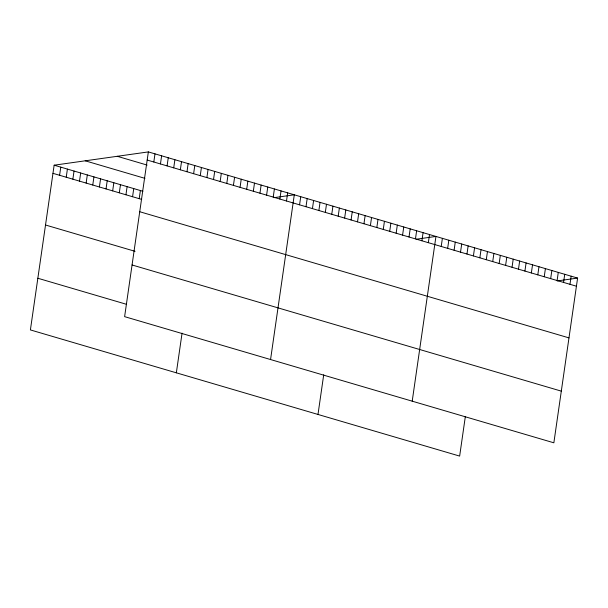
<?xml version="1.0" encoding="UTF-8"?>
<svg xmlns="http://www.w3.org/2000/svg" width="608" height="608" viewBox="0 0 608 608"><rect width="100%" height="100%" fill="white"/><g stroke="black" fill="none" stroke-linecap="round" stroke-linejoin="round"><path stroke-width="0.91" d="M148.352 151.909L124.617 316.646L553.858 442.806L577.6 278.076L148.352 151.909L54.142 165.194L30.4 329.924L459.648 456.091L465.363 416.404M59.599 175.279L60.77 167.139M66.234 177.232L67.404 169.092M72.869 179.178L74.039 171.038M79.504 181.131L80.674 172.991M86.138 183.076L87.309 174.944M92.766 185.03L93.944 176.89M99.4 186.975L100.578 178.843M106.035 188.928L107.206 180.789M112.67 190.882L113.84 182.742M119.305 192.827L120.475 184.688M125.94 194.78L127.11 186.641M132.574 196.726L133.745 188.586M139.202 198.679L140.38 190.54M153.816 162.002L154.987 153.862M160.451 163.947L161.622 155.815M167.086 165.9L168.256 157.761M173.713 167.846L174.891 159.714M180.348 169.799L181.526 161.66M186.983 171.752L188.153 163.613M193.618 173.698L194.788 165.558M200.252 175.651L201.423 167.512M176.343 372.826L182.058 333.138M206.887 177.597L208.058 169.457M213.522 179.55L214.692 171.41M220.149 181.496L221.327 173.356M226.784 183.449L227.962 175.309M233.419 185.394L234.597 177.262M240.054 187.348L241.224 179.208M246.688 189.293L247.859 181.161M253.323 191.246L254.494 183.107M259.958 193.2L261.128 185.06M266.593 195.145L267.763 187.006M273.22 197.098L274.398 188.959M279.855 199.044L281.033 190.904M286.49 200.997L287.66 192.858M270.56 359.541L294.295 194.803L273.866 197.684M299.562 204.835L300.74 196.696M305.999 206.728L307.177 198.588M312.444 208.62L313.614 200.48M318.881 210.512L320.051 202.373M325.318 212.405L326.488 204.265M331.755 214.297L332.933 206.158M338.192 216.19L339.37 208.05M344.637 218.082L345.808 209.942M317.992 414.458L323.714 374.771M351.074 219.974L352.245 211.835M357.512 221.867L358.682 213.727M363.949 223.759L365.127 215.62M370.386 225.652L371.564 217.512M376.831 227.544L378.001 219.404M383.268 229.436L384.438 221.297M389.705 231.329L390.876 223.189M396.142 233.221L397.32 225.082M402.58 235.114L403.758 226.974M409.024 237.006L410.195 228.866M415.462 238.898L416.632 230.759M421.899 240.791L423.069 232.651M428.336 242.683L429.506 234.544M412.209 401.174L435.951 236.436L416.404 239.195M441.218 246.468L442.388 238.328M447.655 248.36L448.826 240.221M454.092 250.253L455.263 242.113M460.53 252.145L461.7 244.006M466.967 254.038L468.145 245.898M473.412 255.93L474.582 247.79M479.849 257.822L481.019 249.683M486.286 259.715L487.456 251.575M492.723 261.607L493.894 253.468M499.16 263.5L500.338 255.36M505.605 265.392L506.776 257.252M512.042 267.284L513.213 259.145M518.48 269.177L519.65 261.037M524.917 271.069L526.087 262.937M531.354 272.962L532.532 264.83M537.799 274.854L538.969 266.722M544.236 276.746L545.406 268.614M550.673 278.639L551.844 270.507M557.11 280.531L558.281 272.399M563.548 282.424L564.726 274.292M569.985 284.316L571.163 276.184M557.171 280.949L577.6 278.076M147.182 160.048L576.43 286.208M117.26 156.294L147.113 165.072M85.226 160.808L144.932 178.357M54.142 165.194L142.865 191.269M52.964 173.333L141.694 199.409M139.734 211.728L568.982 337.888M45.516 225.006L135.075 251.332M132.065 264.974L561.306 391.134M37.848 278.251L126.57 304.327"/></g></svg>
